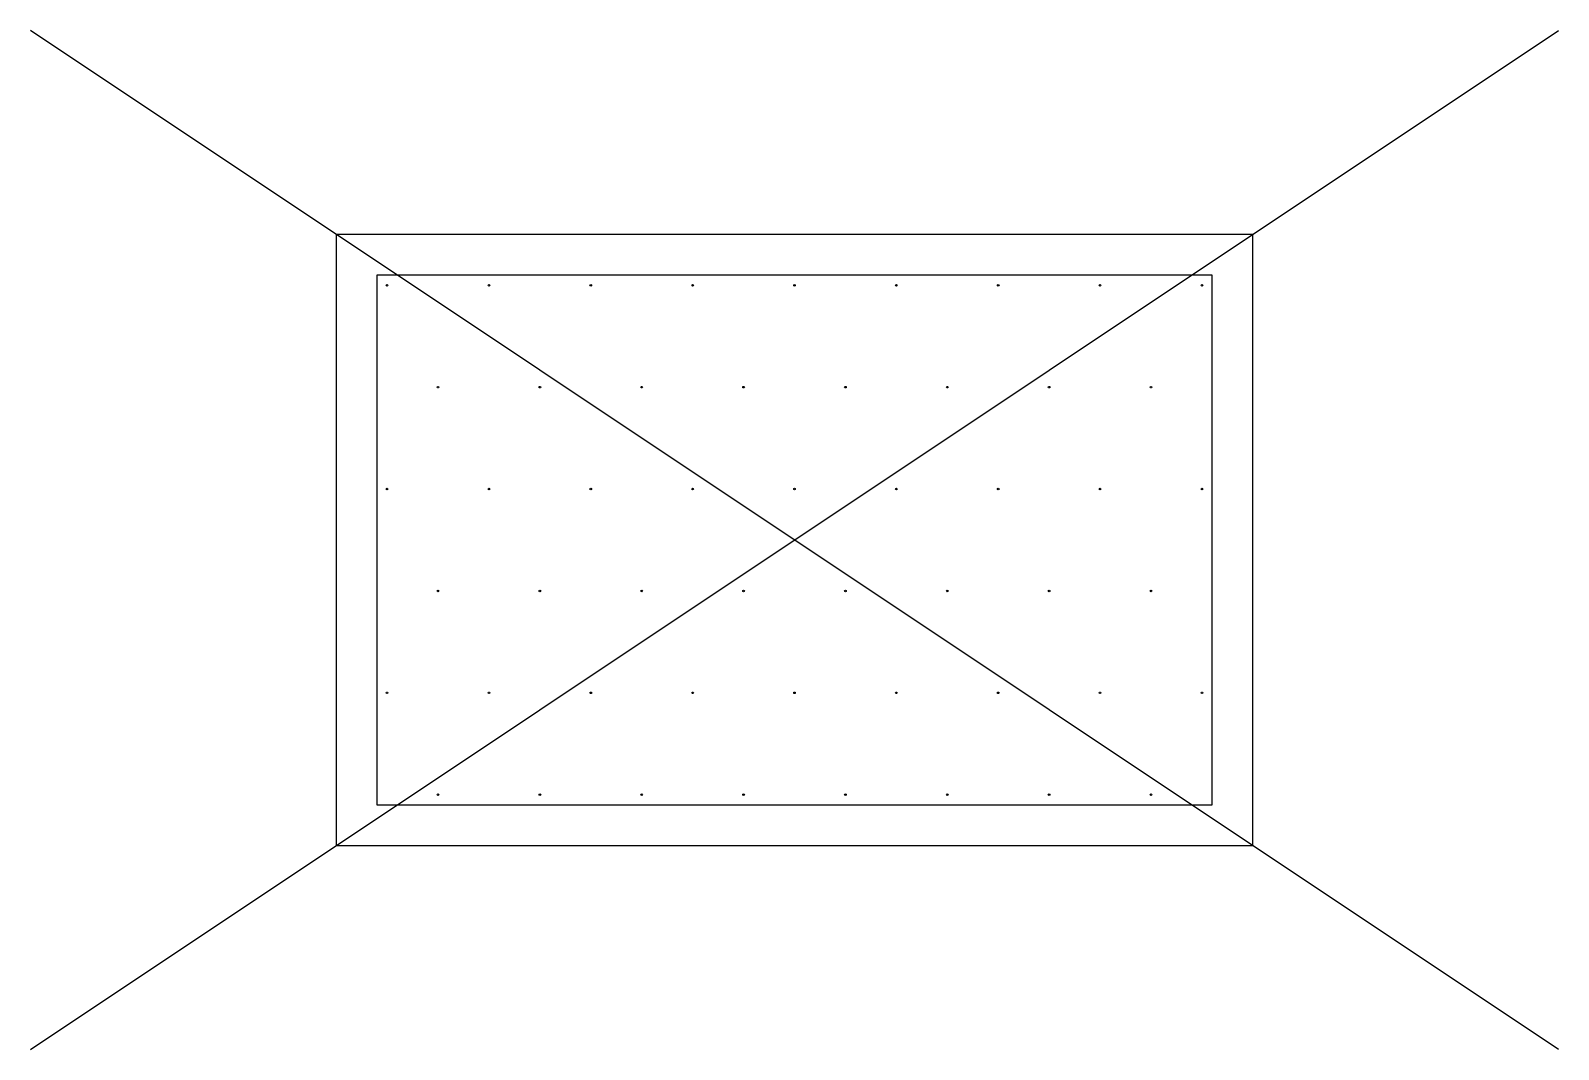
# Model space of a CAD drawing. Header units: metres. Extents: x -1.88 to 1.88, y -0.5 to 2.
import ezdxf

# ---------------------------------------------------------------- set-up
doc = ezdxf.new("R2010")
doc.units = ezdxf.units.M
doc.layers.get('0').update_dxf_attribs({"color": 150})

msp = doc.modelspace()

# ---------------------------------------------------------------- linework, layer by layer
for p, q in [((-1.875, -0.5), (1.875, 2)), ((1.875, -0.5), (-1.875, 2))]:
    msp.add_line(p, q)
for points in [[(-1.125, 0), (1.125, 0), (1.125, 1.5), (-1.125, 1.5)], [(-1.025, 0.1), (1.025, 0.1), (1.025, 1.4), (-1.025, 1.4)]]:
    msp.add_lwpolyline(points, close=True)
for centre in [(-1, 1.375), (-0.75, 1.375), (-0.5, 1.375), (-0.25, 1.375), (0, 1.375), (0.25, 1.375), (0.5, 1.375), (0.75, 1.375), (1, 1.375), (-0.875, 1.125), (-0.625, 1.125), (-0.375, 1.125), (-0.125, 1.125), (0.125, 1.125), (0.375, 1.125), (0.625, 1.125), (0.875, 1.125), (-1, 0.875), (-0.75, 0.875), (-0.5, 0.875), (-0.25, 0.875), (0, 0.875), (0.25, 0.875), (0.5, 0.875), (0.75, 0.875), (1, 0.875), (-0.875, 0.625), (-0.625, 0.625), (-0.375, 0.625), (-0.125, 0.625), (0.125, 0.625), (0.375, 0.625), (0.625, 0.625), (0.875, 0.625), (-1, 0.375), (-0.75, 0.375), (-0.5, 0.375), (-0.25, 0.375), (0, 0.375), (0.25, 0.375), (0.5, 0.375), (0.75, 0.375), (1, 0.375), (-0.875, 0.125), (-0.625, 0.125), (-0.375, 0.125), (-0.125, 0.125), (0.125, 0.125), (0.375, 0.125), (0.625, 0.125), (0.875, 0.125)]:
    msp.add_circle(centre, 0.002)

doc.saveas('drawing.dxf')
